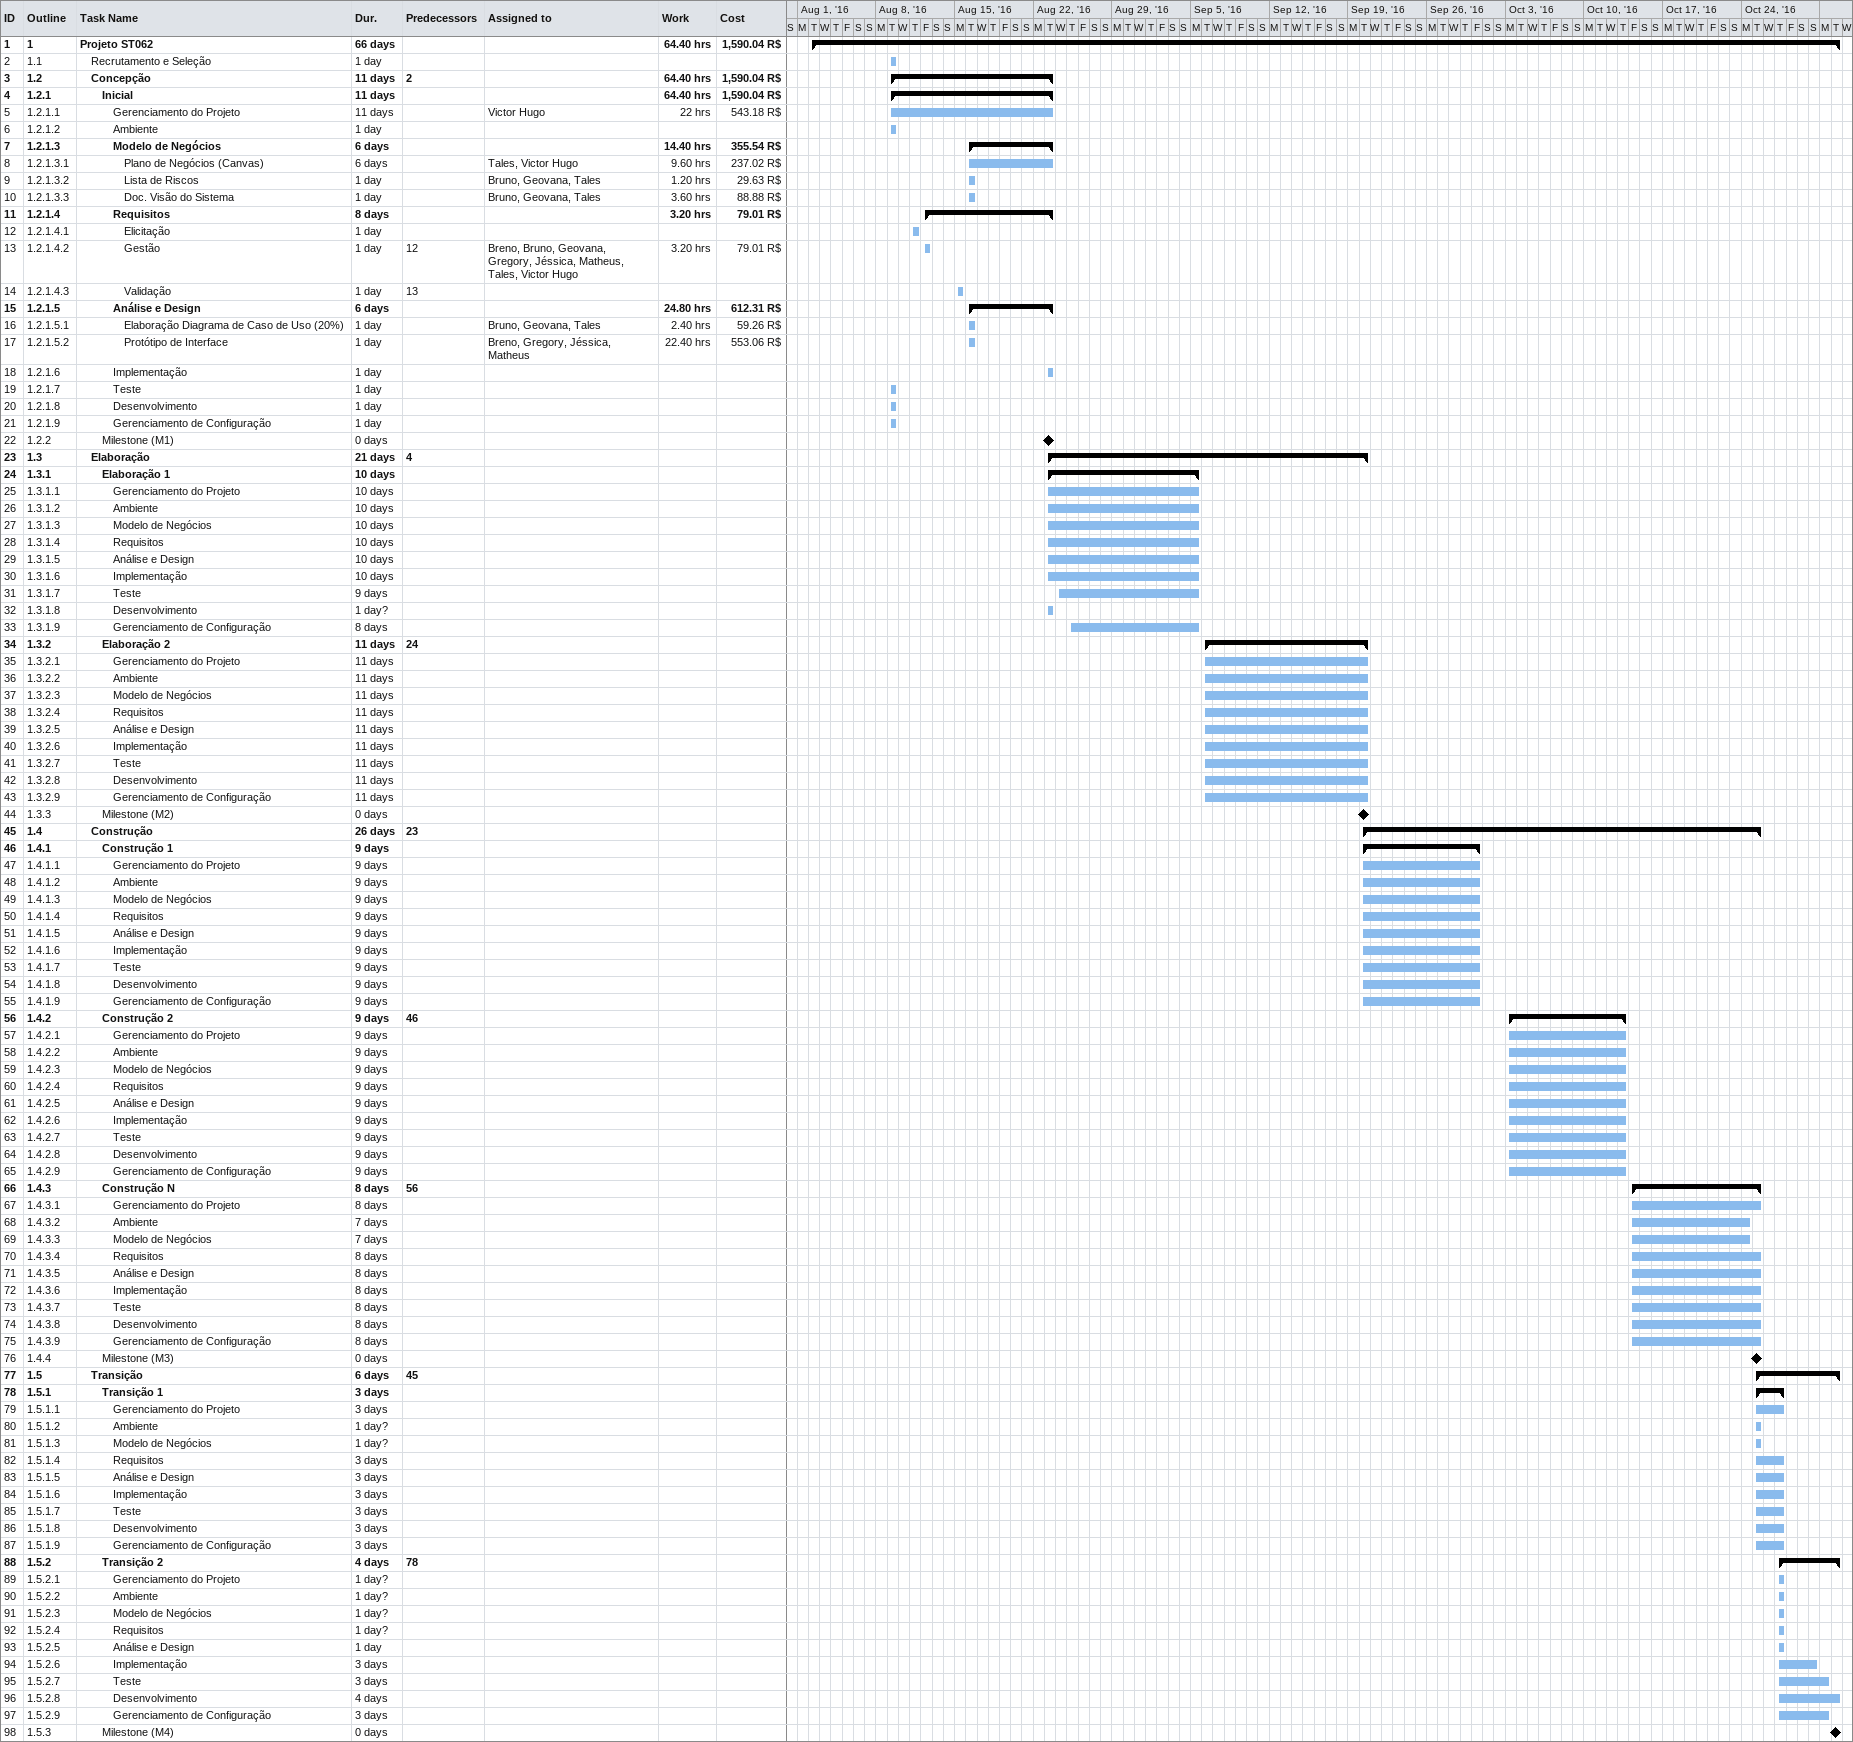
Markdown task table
| ID | WBS | Task | Duration | Start | Finish | Predecessors | Resources | Work (h) | Cost (R$) |
|---|---|---|---|---|---|---|---|---|---|
| 1 | 1 | **Projeto ST062** | 66d | 2016-08-02 | 2016-11-01 |  |  | 64.40 | 1590.04 |
| 2 | 1.1 | Recrutamento e Seleção | 1d | 2016-08-09 | 2016-08-09 |  |  |  |  |
| 3 | 1.2 | **Concepção** | 11d | 2016-08-09 | 2016-08-23 | 2 |  | 64.40 | 1590.04 |
| 4 | 1.2.1 | **Inicial** | 11d | 2016-08-09 | 2016-08-23 |  |  | 64.40 | 1590.04 |
| 5 | 1.2.1.1 | Gerenciamento do Projeto | 11d | 2016-08-09 | 2016-08-23 |  | Victor Hugo | 22 | 543.18 |
| 6 | 1.2.1.2 | Ambiente | 1d | 2016-08-09 | 2016-08-09 |  |  |  |  |
| 7 | 1.2.1.3 | **Modelo de Negócios** | 6d | 2016-08-16 | 2016-08-23 |  |  | 14.40 | 355.54 |
| 8 | 1.2.1.3.1 | Plano de Negócios (Canvas) | 6d | 2016-08-16 | 2016-08-23 |  | Tales, Victor Hugo | 9.60 | 237.02 |
| 9 | 1.2.1.3.2 | Lista de Riscos | 1d | 2016-08-16 | 2016-08-16 |  | Bruno, Geovana, Tales | 1.20 | 29.63 |
| 10 | 1.2.1.3.3 | Doc. Visão do Sistema | 1d | 2016-08-16 | 2016-08-16 |  | Bruno, Geovana, Tales | 3.60 | 88.88 |
| 11 | 1.2.1.4 | **Requisitos** | 8d | 2016-08-12 | 2016-08-23 |  |  | 3.20 | 79.01 |
| 12 | 1.2.1.4.1 | Elicitação | 1d | 2016-08-11 | 2016-08-11 |  |  |  |  |
| 13 | 1.2.1.4.2 | Gestão | 1d | 2016-08-12 | 2016-08-12 | 12 | Breno, Bruno, Geovana, Gregory, Jéssica, Matheus, Tales, Victor Hugo | 3.20 | 79.01 |
| 14 | 1.2.1.4.3 | Validação | 1d | 2016-08-15 | 2016-08-15 | 13 |  |  |  |
| 15 | 1.2.1.5 | **Análise e Design** | 6d | 2016-08-16 | 2016-08-23 |  |  | 24.80 | 612.31 |
| 16 | 1.2.1.5.1 | Elaboração Diagrama de Caso de Uso (20%) | 1d | 2016-08-16 | 2016-08-16 |  | Bruno, Geovana, Tales | 2.40 | 59.26 |
| 17 | 1.2.1.5.2 | Protótipo de Interface | 1d | 2016-08-16 | 2016-08-16 |  | Breno, Gregory, Jéssica, Matheus | 22.40 | 553.06 |
| 18 | 1.2.1.6 | Implementação | 1d | 2016-08-23 | 2016-08-23 |  |  |  |  |
| 19 | 1.2.1.7 | Teste | 1d | 2016-08-09 | 2016-08-09 |  |  |  |  |
| 20 | 1.2.1.8 | Desenvolvimento | 1d | 2016-08-09 | 2016-08-09 |  |  |  |  |
| 21 | 1.2.1.9 | Gerenciamento de Configuração | 1d | 2016-08-09 | 2016-08-09 |  |  |  |  |
| 22 | 1.2.2 | Milestone (M1) | 0d | 2016-08-23 | 2016-08-23 |  |  |  |  |
| 23 | 1.3 | **Elaboração** | 21d | 2016-08-23 | 2016-09-20 | 4 |  |  |  |
| 24 | 1.3.1 | **Elaboração 1** | 10d | 2016-08-23 | 2016-09-05 |  |  |  |  |
| 25 | 1.3.1.1 | Gerenciamento do Projeto | 10d | 2016-08-23 | 2016-09-05 |  |  |  |  |
| 26 | 1.3.1.2 | Ambiente | 10d | 2016-08-23 | 2016-09-05 |  |  |  |  |
| 27 | 1.3.1.3 | Modelo de Negócios | 10d | 2016-08-23 | 2016-09-05 |  |  |  |  |
| 28 | 1.3.1.4 | Requisitos | 10d | 2016-08-23 | 2016-09-05 |  |  |  |  |
| 29 | 1.3.1.5 | Análise e Design | 10d | 2016-08-23 | 2016-09-05 |  |  |  |  |
| 30 | 1.3.1.6 | Implementação | 10d | 2016-08-23 | 2016-09-05 |  |  |  |  |
| 31 | 1.3.1.7 | Teste | 9d | 2016-08-24 | 2016-09-05 |  |  |  |  |
| 32 | 1.3.1.8 | Desenvolvimento | 1d? | 2016-08-23 | 2016-08-23 |  |  |  |  |
| 33 | 1.3.1.9 | Gerenciamento de Configuração | 8d | 2016-08-25 | 2016-09-05 |  |  |  |  |
| 34 | 1.3.2 | **Elaboração 2** | 11d | 2016-09-06 | 2016-09-20 | 24 |  |  |  |
| 35 | 1.3.2.1 | Gerenciamento do Projeto | 11d | 2016-09-06 | 2016-09-20 |  |  |  |  |
| 36 | 1.3.2.2 | Ambiente | 11d | 2016-09-06 | 2016-09-20 |  |  |  |  |
| 37 | 1.3.2.3 | Modelo de Negócios | 11d | 2016-09-06 | 2016-09-20 |  |  |  |  |
| 38 | 1.3.2.4 | Requisitos | 11d | 2016-09-06 | 2016-09-20 |  |  |  |  |
| 39 | 1.3.2.5 | Análise e Design | 11d | 2016-09-06 | 2016-09-20 |  |  |  |  |
| 40 | 1.3.2.6 | Implementação | 11d | 2016-09-06 | 2016-09-20 |  |  |  |  |
| 41 | 1.3.2.7 | Teste | 11d | 2016-09-06 | 2016-09-20 |  |  |  |  |
| 42 | 1.3.2.8 | Desenvolvimento | 11d | 2016-09-06 | 2016-09-20 |  |  |  |  |
| 43 | 1.3.2.9 | Gerenciamento de Configuração | 11d | 2016-09-06 | 2016-09-20 |  |  |  |  |
| 44 | 1.3.3 | Milestone (M2) | 0d | 2016-09-20 | 2016-09-20 |  |  |  |  |
| 45 | 1.4 | **Construção** | 26d | 2016-09-20 | 2016-10-25 | 23 |  |  |  |
| 46 | 1.4.1 | **Construção 1** | 9d | 2016-09-20 | 2016-09-30 |  |  |  |  |
| 47 | 1.4.1.1 | Gerenciamento do Projeto | 9d | 2016-09-20 | 2016-09-30 |  |  |  |  |
| 48 | 1.4.1.2 | Ambiente | 9d | 2016-09-20 | 2016-09-30 |  |  |  |  |
| 49 | 1.4.1.3 | Modelo de Negócios | 9d | 2016-09-20 | 2016-09-30 |  |  |  |  |
| 50 | 1.4.1.4 | Requisitos | 9d | 2016-09-20 | 2016-09-30 |  |  |  |  |
| 51 | 1.4.1.5 | Análise e Design | 9d | 2016-09-20 | 2016-09-30 |  |  |  |  |
| 52 | 1.4.1.6 | Implementação | 9d | 2016-09-20 | 2016-09-30 |  |  |  |  |
| 53 | 1.4.1.7 | Teste | 9d | 2016-09-20 | 2016-09-30 |  |  |  |  |
| 54 | 1.4.1.8 | Desenvolvimento | 9d | 2016-09-20 | 2016-09-30 |  |  |  |  |
| 55 | 1.4.1.9 | Gerenciamento de Configuração | 9d | 2016-09-20 | 2016-09-30 |  |  |  |  |
| 56 | 1.4.2 | **Construção 2** | 9d | 2016-10-03 | 2016-10-13 | 46 |  |  |  |
| 57 | 1.4.2.1 | Gerenciamento do Projeto | 9d | 2016-10-03 | 2016-10-13 |  |  |  |  |
| 58 | 1.4.2.2 | Ambiente | 9d | 2016-10-03 | 2016-10-13 |  |  |  |  |
| 59 | 1.4.2.3 | Modelo de Negócios | 9d | 2016-10-03 | 2016-10-13 |  |  |  |  |
| 60 | 1.4.2.4 | Requisitos | 9d | 2016-10-03 | 2016-10-13 |  |  |  |  |
| 61 | 1.4.2.5 | Análise e Design | 9d | 2016-10-03 | 2016-10-13 |  |  |  |  |
| 62 | 1.4.2.6 | Implementação | 9d | 2016-10-03 | 2016-10-13 |  |  |  |  |
| 63 | 1.4.2.7 | Teste | 9d | 2016-10-03 | 2016-10-13 |  |  |  |  |
| 64 | 1.4.2.8 | Desenvolvimento | 9d | 2016-10-03 | 2016-10-13 |  |  |  |  |
| 65 | 1.4.2.9 | Gerenciamento de Configuração | 9d | 2016-10-03 | 2016-10-13 |  |  |  |  |
| 66 | 1.4.3 | **Construção N** | 8d | 2016-10-14 | 2016-10-25 | 56 |  |  |  |
| 67 | 1.4.3.1 | Gerenciamento do Projeto | 8d | 2016-10-14 | 2016-10-25 |  |  |  |  |
| 68 | 1.4.3.2 | Ambiente | 7d | 2016-10-14 | 2016-10-24 |  |  |  |  |
| 69 | 1.4.3.3 | Modelo de Negócios | 7d | 2016-10-14 | 2016-10-24 |  |  |  |  |
| 70 | 1.4.3.4 | Requisitos | 8d | 2016-10-14 | 2016-10-25 |  |  |  |  |
| 71 | 1.4.3.5 | Análise e Design | 8d | 2016-10-14 | 2016-10-25 |  |  |  |  |
| 72 | 1.4.3.6 | Implementação | 8d | 2016-10-14 | 2016-10-25 |  |  |  |  |
| 73 | 1.4.3.7 | Teste | 8d | 2016-10-14 | 2016-10-25 |  |  |  |  |
| 74 | 1.4.3.8 | Desenvolvimento | 8d | 2016-10-14 | 2016-10-25 |  |  |  |  |
| 75 | 1.4.3.9 | Gerenciamento de Configuração | 8d | 2016-10-14 | 2016-10-25 |  |  |  |  |
| 76 | 1.4.4 | Milestone (M3) | 0d | 2016-10-25 | 2016-10-25 |  |  |  |  |
| 77 | 1.5 | **Transição** | 6d | 2016-10-25 | 2016-11-01 | 45 |  |  |  |
| 78 | 1.5.1 | **Transição 1** | 3d | 2016-10-25 | 2016-10-27 |  |  |  |  |
| 79 | 1.5.1.1 | Gerenciamento do Projeto | 3d | 2016-10-25 | 2016-10-27 |  |  |  |  |
| 80 | 1.5.1.2 | Ambiente | 1d? | 2016-10-25 | 2016-10-25 |  |  |  |  |
| 81 | 1.5.1.3 | Modelo de Negócios | 1d? | 2016-10-25 | 2016-10-25 |  |  |  |  |
| 82 | 1.5.1.4 | Requisitos | 3d | 2016-10-25 | 2016-10-27 |  |  |  |  |
| 83 | 1.5.1.5 | Análise e Design | 3d | 2016-10-25 | 2016-10-27 |  |  |  |  |
| 84 | 1.5.1.6 | Implementação | 3d | 2016-10-25 | 2016-10-27 |  |  |  |  |
| 85 | 1.5.1.7 | Teste | 3d | 2016-10-25 | 2016-10-27 |  |  |  |  |
| 86 | 1.5.1.8 | Desenvolvimento | 3d | 2016-10-25 | 2016-10-27 |  |  |  |  |
| 87 | 1.5.1.9 | Gerenciamento de Configuração | 3d | 2016-10-25 | 2016-10-27 |  |  |  |  |
| 88 | 1.5.2 | **Transição 2** | 4d | 2016-10-27 | 2016-11-01 | 78 |  |  |  |
| 89 | 1.5.2.1 | Gerenciamento do Projeto | 1d? | 2016-10-27 | 2016-10-27 |  |  |  |  |
| 90 | 1.5.2.2 | Ambiente | 1d? | 2016-10-27 | 2016-10-27 |  |  |  |  |
| 91 | 1.5.2.3 | Modelo de Negócios | 1d? | 2016-10-27 | 2016-10-27 |  |  |  |  |
| 92 | 1.5.2.4 | Requisitos | 1d? | 2016-10-27 | 2016-10-27 |  |  |  |  |
| 93 | 1.5.2.5 | Análise e Design | 1d | 2016-10-27 | 2016-10-27 |  |  |  |  |
| 94 | 1.5.2.6 | Implementação | 3d | 2016-10-27 | 2016-10-30 |  |  |  |  |
| 95 | 1.5.2.7 | Teste | 3d | 2016-10-27 | 2016-10-31 |  |  |  |  |
| 96 | 1.5.2.8 | Desenvolvimento | 4d | 2016-10-27 | 2016-11-01 |  |  |  |  |
| 97 | 1.5.2.9 | Gerenciamento de Configuração | 3d | 2016-10-27 | 2016-10-31 |  |  |  |  |
| 98 | 1.5.3 | Milestone (M4) | 0d | 2016-11-01 | 2016-11-01 |  |  |  |  |
